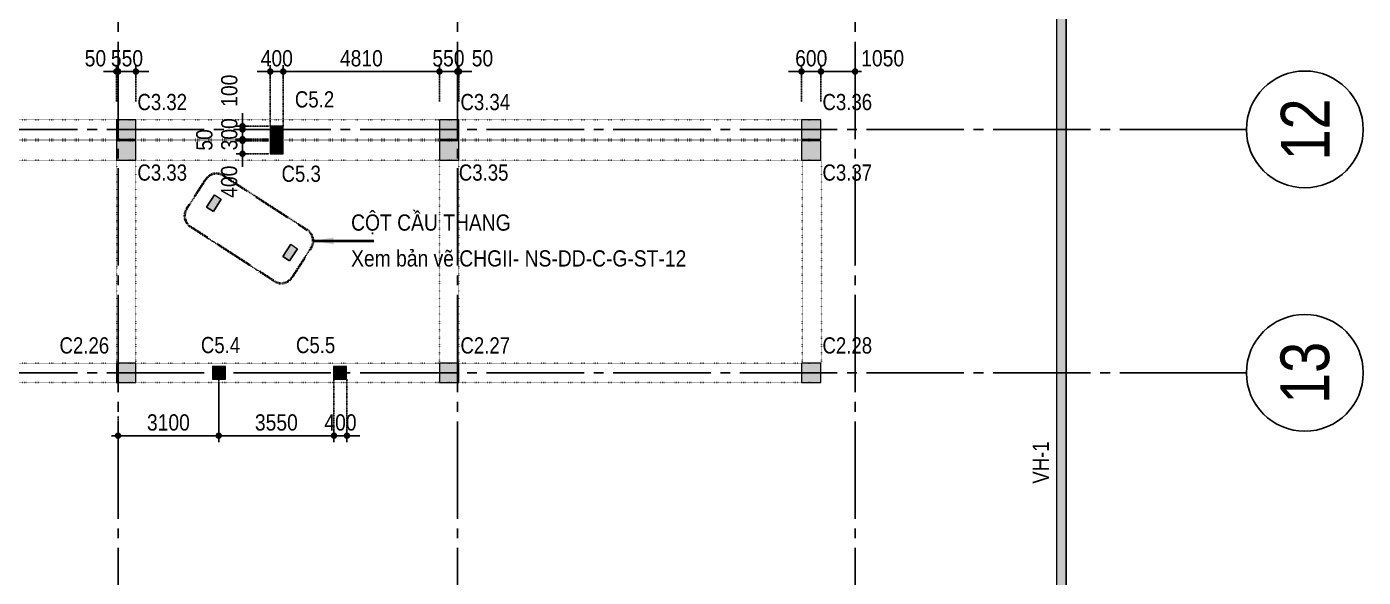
# Model space of a CAD drawing. Header units: millimetres. Extents: x -3973692 to -2843767, y 592734 to 838475.
# Drawn here: x -3674458 to -3633292, y 661731 to 678696 of the extents above; entities that cross this region are included whole.
import ezdxf
from ezdxf.enums import TextEntityAlignment as Align

# ---------------------------------------------------------------- set-up
doc = ezdxf.new("R2010")
doc.units = ezdxf.units.MM
doc.header["$MEASUREMENT"] = 0
for name, pattern in [('CHG_XX_Cot_Ham 1$0$MB_Luoi truc$0$HTT Hidden 21', [3, 2, -1]), ('CHG_XX_Luoi truc$0$MB_Luoi truc$0$Center101', [13, 10, -1, 1, -1]), ('DIVIDE2', [15.875, 6.35, -3.175, 0, -3.175, 0, -3.175]), ('DOT2', [0.125, 0, -0.125]), ('HIDDEN5', [2.8375, 1.25, -1.5875])]:
    doc.linetypes.add(name, pattern=pattern)
doc.layers.get('0').update_dxf_attribs({"lineweight": 9})
doc.layers.get('Defpoints').update_dxf_attribs({"color": 10, "lineweight": 0})
for name, color, linetype, lineweight in [("'S_General_Dim_1", 1, 'Continuous', 18), ("'S_General_Divide_3 Intermediate", 3, 'DIVIDE2', 40), ("'S_General_Text_2_Normal", 2, 'Continuous', 25), ('CHG_XX_Cot_Ham 1$0$Ap0302_PC', 150, 'Continuous', 9), ('CHG_XX_Cot_Ham 1$0$Ap0302_PC @ 1', 150, 'Continuous', 9), ('CHG_XX_Cot_Ham 1$0$Ap0302_PC @ 150 VP1', 150, 'Continuous', 9), ('CHG_XX_Cot_Ham 1$0$Ap0302_PC @ 150 VP2', 150, 'Continuous', 9), ('CHG_XX_Cot_Ham 1$0$Ap0302_PC @ 150 VP3', 150, 'Continuous', 9), ('CHG_XX_Cot_Ham 1$0$Ap0302_PC @ 150 VP4', 150, 'Continuous', 9), ('CHG_XX_Cot_Ham 1$0$Ap0302_PC @ 150 VP5', 150, 'Continuous', 9), ('CHG_XX_Cot_Ham 1$0$Ap0302_PC @ 150 VP6', 150, 'Continuous', 9), ('CHG_XX_Cot_Ham 1$0$Ap0302_PC @ 150 VP7', 150, 'Continuous', 9), ('CHG_XX_Cot_Ham 1$0$Ap0302_PC @ 150 VP8', 150, 'Continuous', 9), ('CHG_XX_Cot_Ham 1$0$Ap0302_PC @ 150 VP9', 150, 'Continuous', 9), ('CHG_XX_Cot_Ham 1$0$Ap0302_PC @ 150 VPModel', 150, 'Continuous', 9), ('CHG_XX_Cot_Ham 1$0$Ap0311_H', 8, 'Continuous', 15), ('TEXT', 7, 'Continuous', 15)]:
    doc.layers.add(name, color=color, linetype=linetype, lineweight=lineweight)
for name, color, linetype in [('CHG_XX_Cot_Ham 1$0$MB_Cot ham$0$Concrete Line', 6, 'Continuous'), ('CHG_XX_Cot_Ham 1$0$mb_cot tang 1-3$0$Concrete Line', 6, 'Continuous'), ('CHG_XX_Cot_Ham 1$0$TAM', 7, 'Continuous'), ('CHG_XX_Luoi truc$0$Grid', 34, 'Continuous'), ('CHG_XX_Luoi truc$0$Grid Line', 251, 'CHG_XX_Luoi truc$0$MB_Luoi truc$0$Center101'), ('dim', 1, 'Continuous')]:
    doc.layers.add(name, color=color, linetype=linetype)
doc.styles.add('arial', font='arial.ttf', dxfattribs={"width": 0.85})
doc.styles.add('CHG_XX_Luoi truc$0$MB_Luoi truc$0$Grid A-F$0$VNI-HelveCB', font='VHELVCB_0.TTF')
doc.styles.add('TTP-HelCon', font='VHELVCN_0.TTF')
doc.dimstyles.new('200', dxfattribs={"dimscale": 200, "dimtxt": 2.5, "dimasz": 1, "dimexe": 0, "dimexo": 0, "dimgap": 0.75, "dimtad": 1, "dimdec": 0, "dimrnd": 10, "dimzin": 9, "dimdsep": 46, "dimtxsty": 'arial', "dimblk1": 'DIMDOT', "dimblk2": 'DIMDOT', "dimsah": 1, "dimcen": 2, "dimdle": 3, "dimclre": 8, "dimclrt": 2, "dimadec": 0, "dimazin": 0, "dimtfac": 1, "dimtdec": 0, "dimtix": 1, "dimtmove": 2, "dimatfit": 3, "dimldrblk": 'DIMPIJL', "dimfxl": 1, "dimtvp": 1.8, "dimtolj": 1, "dimtzin": 0, "dimarcsym": 0})
doc.dimstyles.new('RHE_50', dxfattribs={"dimscale": 50, "dimtxt": 2.5, "dimasz": 1, "dimexe": 0, "dimexo": 0, "dimgap": 0.75, "dimtad": 1, "dimdec": 0, "dimzin": 9, "dimdsep": 46, "dimtxsty": 'arial', "dimblk1": 'DIMDOT', "dimblk2": 'DIMDOT', "dimsah": 1, "dimcen": 2, "dimdle": 3, "dimclre": 8, "dimclrt": 2, "dimadec": 0, "dimazin": 0, "dimtfac": 1, "dimtdec": 0, "dimtix": 1, "dimtmove": 2, "dimatfit": 3, "dimldrblk": 'DIMPIJL', "dimfxl": 1, "dimtvp": 1.8, "dimtolj": 1, "dimtzin": 0, "dimarcsym": 0})

# ---------------------------------------------------------------- blocks, each defined once
blk = doc.blocks.new('*U2846')
at = {"layer": 'CHG_XX_Luoi truc$0$Grid Line'}
blk.add_line((0, 0), (0, 608), dxfattribs=at)
at = {"layer": 'CHG_XX_Luoi truc$0$Grid', "lineweight": -2, "style": 'CHG_XX_Luoi truc$0$MB_Luoi truc$0$Grid A-F$0$VNI-HelveCB'}
for tag, p in [('GRIDSUB', (0, 617)), ('GRID', (0, -9))]:
    blk.add_attdef(tag, text='', height=5, dxfattribs=at).set_placement(p, align=Align.MIDDLE)
blk = doc.blocks.new('*U2848')
at = {"layer": 'CHG_XX_Luoi truc$0$Grid', "lineweight": -2}
blk.add_line((0, -3), (0, 0), dxfattribs=at)
blk.add_circle((0, -9), 6, dxfattribs=at)
at = {"layer": 'CHG_XX_Luoi truc$0$Grid Line'}
blk.add_line((0, 0), (0, 438), dxfattribs=at)
at = {"layer": 'CHG_XX_Luoi truc$0$Grid', "lineweight": -2, "style": 'CHG_XX_Luoi truc$0$MB_Luoi truc$0$Grid A-F$0$VNI-HelveCB'}
for tag, p in [('GRIDSUB', (0, 447)), ('GRID', (0, -9))]:
    blk.add_attdef(tag, text='', height=5, dxfattribs=at).set_placement(p, align=Align.MIDDLE)
blk = doc.blocks.new('CHG_XX_Luoi truc')
at = {"layer": 'CHG_XX_Luoi truc$0$Grid', "xscale": 300, "yscale": 300, "zscale": 300}
for p in [(76850, -12747), (87300, -12747), (99550, -12747)]:
    blk.add_blockref('*U2846', p, dxfattribs=at)
at = {"layer": 'CHG_XX_Luoi truc$0$Grid'}
ref = blk.add_blockref('*U2848', (110703, 65550), dxfattribs=dict(at, xscale=300.0000000000013, yscale=300.0000000000013, zscale=300.0000000000013, rotation=90))
ref.add_attrib('GRID', '12', dxfattribs={"lineweight": -2, "height": 1500, "rotation": 90, "style": 'CHG_XX_Luoi truc$0$MB_Luoi truc$0$Grid A-F$0$VNI-HelveCB'}).set_placement((113403, 65550), align=Align.MIDDLE)
ref = blk.add_blockref('*U2848', (110703, 58050), dxfattribs=dict(at, xscale=300.0000000000013, yscale=300.0000000000013, zscale=300.0000000000013, rotation=90))
ref.add_attrib('GRID', '13', dxfattribs={"lineweight": -2, "height": 1500, "rotation": 90, "style": 'CHG_XX_Luoi truc$0$MB_Luoi truc$0$Grid A-F$0$VNI-HelveCB'}).set_placement((113403, 58050), align=Align.MIDDLE)
blk = doc.blocks.new('*U3219')
at = {"layer": 'CHG_XX_Cot_Ham 1$0$Ap0302_PC @ 1'}
h = blk.add_hatch(color=50, dxfattribs=at)
h.dxf.hatch_style = 1
h.paths.add_polyline_path([(-300, -300), (-300, 300), (300, 300), (300, -300)])
at = {"layer": 'CHG_XX_Cot_Ham 1$0$Ap0302_PC @ 150 VP1'}
h = blk.add_hatch(color=50, dxfattribs=at)
h.dxf.hatch_style = 1
h.paths.add_polyline_path([(-300, -300), (-300, 300), (300, 300), (300, -300)])
at = {"layer": 'CHG_XX_Cot_Ham 1$0$Ap0302_PC @ 150 VP2'}
h = blk.add_hatch(color=50, dxfattribs=at)
h.dxf.hatch_style = 1
h.paths.add_polyline_path([(-300, -300), (-300, 300), (300, 300), (300, -300)])
at = {"layer": 'CHG_XX_Cot_Ham 1$0$Ap0302_PC @ 150 VP3'}
h = blk.add_hatch(color=50, dxfattribs=at)
h.dxf.hatch_style = 1
h.paths.add_polyline_path([(-300, -300), (-300, 300), (300, 300), (300, -300)])
at = {"layer": 'CHG_XX_Cot_Ham 1$0$Ap0302_PC @ 150 VP4'}
h = blk.add_hatch(color=50, dxfattribs=at)
h.dxf.hatch_style = 1
h.paths.add_polyline_path([(-300, -300), (-300, 300), (300, 300), (300, -300)])
at = {"layer": 'CHG_XX_Cot_Ham 1$0$Ap0302_PC @ 150 VP5'}
h = blk.add_hatch(color=50, dxfattribs=at)
h.dxf.hatch_style = 1
h.paths.add_polyline_path([(-300, -300), (-300, 300), (300, 300), (300, -300)])
at = {"layer": 'CHG_XX_Cot_Ham 1$0$Ap0302_PC @ 150 VP6'}
h = blk.add_hatch(color=50, dxfattribs=at)
h.dxf.hatch_style = 1
h.paths.add_polyline_path([(-300, -300), (-300, 300), (300, 300), (300, -300)])
at = {"layer": 'CHG_XX_Cot_Ham 1$0$Ap0302_PC @ 150 VP7'}
h = blk.add_hatch(color=50, dxfattribs=at)
h.dxf.hatch_style = 1
h.paths.add_polyline_path([(-300, -300), (-300, 300), (300, 300), (300, -300)])
at = {"layer": 'CHG_XX_Cot_Ham 1$0$Ap0302_PC @ 150 VP8'}
h = blk.add_hatch(color=50, dxfattribs=at)
h.dxf.hatch_style = 1
h.paths.add_polyline_path([(-300, -300), (-300, 300), (300, 300), (300, -300)])
at = {"layer": 'CHG_XX_Cot_Ham 1$0$Ap0302_PC @ 150 VP9'}
h = blk.add_hatch(color=50, dxfattribs=at)
h.dxf.hatch_style = 1
h.paths.add_polyline_path([(-300, -300), (-300, 300), (300, 300), (300, -300)])
at = {"layer": 'CHG_XX_Cot_Ham 1$0$Ap0302_PC @ 150 VPModel'}
h = blk.add_hatch(color=50, dxfattribs=at)
h.dxf.hatch_style = 1
h.paths.add_polyline_path([(-300, -300), (-300, 300), (300, 300), (300, -300)])
blk = doc.blocks.new('CHG_XX_Cot_Ham 1$0$HoBoi_C600x600')
at = {"layer": 'CHG_XX_Cot_Ham 1$0$Ap0302_PC'}
blk.add_lwpolyline([(300, -300), (300, 300), (-300, 300), (-300, -300)], close=True, dxfattribs=at)
blk.add_blockref('*U3219', (0, 0), dxfattribs=at)
blk = doc.blocks.new('*U3224')
at = {"layer": 'CHG_XX_Cot_Ham 1$0$Ap0302_PC @ 1'}
h = blk.add_hatch(color=50, dxfattribs=at)
h.dxf.hatch_style = 1
h.paths.add_polyline_path([(80163, 57850), (79763, 57850), (79764, 58250), (80164, 58250)])
at = {"layer": 'CHG_XX_Cot_Ham 1$0$Ap0302_PC @ 150 VP1'}
h = blk.add_hatch(color=50, dxfattribs=at)
h.dxf.hatch_style = 1
h.paths.add_polyline_path([(80163, 57850), (79763, 57850), (79764, 58250), (80164, 58250)])
at = {"layer": 'CHG_XX_Cot_Ham 1$0$Ap0302_PC @ 150 VP2'}
h = blk.add_hatch(color=50, dxfattribs=at)
h.dxf.hatch_style = 1
h.paths.add_polyline_path([(80163, 57850), (79763, 57850), (79764, 58250), (80164, 58250)])
at = {"layer": 'CHG_XX_Cot_Ham 1$0$Ap0302_PC @ 150 VP3'}
h = blk.add_hatch(color=50, dxfattribs=at)
h.dxf.hatch_style = 1
h.paths.add_polyline_path([(80163, 57850), (79763, 57850), (79764, 58250), (80164, 58250)])
at = {"layer": 'CHG_XX_Cot_Ham 1$0$Ap0302_PC @ 150 VP4'}
h = blk.add_hatch(color=50, dxfattribs=at)
h.dxf.hatch_style = 1
h.paths.add_polyline_path([(80163, 57850), (79763, 57850), (79764, 58250), (80164, 58250)])
at = {"layer": 'CHG_XX_Cot_Ham 1$0$Ap0302_PC @ 150 VP5'}
h = blk.add_hatch(color=50, dxfattribs=at)
h.dxf.hatch_style = 1
h.paths.add_polyline_path([(80163, 57850), (79763, 57850), (79764, 58250), (80164, 58250)])
at = {"layer": 'CHG_XX_Cot_Ham 1$0$Ap0302_PC @ 150 VP6'}
h = blk.add_hatch(color=50, dxfattribs=at)
h.dxf.hatch_style = 1
h.paths.add_polyline_path([(80163, 57850), (79763, 57850), (79764, 58250), (80164, 58250)])
at = {"layer": 'CHG_XX_Cot_Ham 1$0$Ap0302_PC @ 150 VP7'}
h = blk.add_hatch(color=50, dxfattribs=at)
h.dxf.hatch_style = 1
h.paths.add_polyline_path([(80163, 57850), (79763, 57850), (79764, 58250), (80164, 58250)])
at = {"layer": 'CHG_XX_Cot_Ham 1$0$Ap0302_PC @ 150 VP8'}
h = blk.add_hatch(color=50, dxfattribs=at)
h.dxf.hatch_style = 1
h.paths.add_polyline_path([(80163, 57850), (79763, 57850), (79764, 58250), (80164, 58250)])
at = {"layer": 'CHG_XX_Cot_Ham 1$0$Ap0302_PC @ 150 VP9'}
h = blk.add_hatch(color=50, dxfattribs=at)
h.dxf.hatch_style = 1
h.paths.add_polyline_path([(80163, 57850), (79763, 57850), (79764, 58250), (80164, 58250)])
at = {"layer": 'CHG_XX_Cot_Ham 1$0$Ap0302_PC @ 150 VPModel'}
h = blk.add_hatch(color=50, dxfattribs=at)
h.dxf.hatch_style = 1
h.paths.add_polyline_path([(80163, 57850), (79763, 57850), (79764, 58250), (80164, 58250)])
blk = doc.blocks.new('*U3225')
at = {"layer": 'CHG_XX_Cot_Ham 1$0$Ap0302_PC @ 1'}
h = blk.add_hatch(color=50, dxfattribs=at)
h.dxf.hatch_style = 1
h.paths.add_polyline_path([(83483, 57850), (83483, 58250), (83883, 58250), (83883, 57850)])
at = {"layer": 'CHG_XX_Cot_Ham 1$0$Ap0302_PC @ 150 VP1'}
h = blk.add_hatch(color=50, dxfattribs=at)
h.dxf.hatch_style = 1
h.paths.add_polyline_path([(83483, 57850), (83483, 58250), (83883, 58250), (83883, 57850)])
at = {"layer": 'CHG_XX_Cot_Ham 1$0$Ap0302_PC @ 150 VP2'}
h = blk.add_hatch(color=50, dxfattribs=at)
h.dxf.hatch_style = 1
h.paths.add_polyline_path([(83483, 57850), (83483, 58250), (83883, 58250), (83883, 57850)])
at = {"layer": 'CHG_XX_Cot_Ham 1$0$Ap0302_PC @ 150 VP3'}
h = blk.add_hatch(color=50, dxfattribs=at)
h.dxf.hatch_style = 1
h.paths.add_polyline_path([(83483, 57850), (83483, 58250), (83883, 58250), (83883, 57850)])
at = {"layer": 'CHG_XX_Cot_Ham 1$0$Ap0302_PC @ 150 VP4'}
h = blk.add_hatch(color=50, dxfattribs=at)
h.dxf.hatch_style = 1
h.paths.add_polyline_path([(83483, 57850), (83483, 58250), (83883, 58250), (83883, 57850)])
at = {"layer": 'CHG_XX_Cot_Ham 1$0$Ap0302_PC @ 150 VP5'}
h = blk.add_hatch(color=50, dxfattribs=at)
h.dxf.hatch_style = 1
h.paths.add_polyline_path([(83483, 57850), (83483, 58250), (83883, 58250), (83883, 57850)])
at = {"layer": 'CHG_XX_Cot_Ham 1$0$Ap0302_PC @ 150 VP6'}
h = blk.add_hatch(color=50, dxfattribs=at)
h.dxf.hatch_style = 1
h.paths.add_polyline_path([(83483, 57850), (83483, 58250), (83883, 58250), (83883, 57850)])
at = {"layer": 'CHG_XX_Cot_Ham 1$0$Ap0302_PC @ 150 VP7'}
h = blk.add_hatch(color=50, dxfattribs=at)
h.dxf.hatch_style = 1
h.paths.add_polyline_path([(83483, 57850), (83483, 58250), (83883, 58250), (83883, 57850)])
at = {"layer": 'CHG_XX_Cot_Ham 1$0$Ap0302_PC @ 150 VP8'}
h = blk.add_hatch(color=50, dxfattribs=at)
h.dxf.hatch_style = 1
h.paths.add_polyline_path([(83483, 57850), (83483, 58250), (83883, 58250), (83883, 57850)])
at = {"layer": 'CHG_XX_Cot_Ham 1$0$Ap0302_PC @ 150 VP9'}
h = blk.add_hatch(color=50, dxfattribs=at)
h.dxf.hatch_style = 1
h.paths.add_polyline_path([(83483, 57850), (83483, 58250), (83883, 58250), (83883, 57850)])
at = {"layer": 'CHG_XX_Cot_Ham 1$0$Ap0302_PC @ 150 VPModel'}
h = blk.add_hatch(color=50, dxfattribs=at)
h.dxf.hatch_style = 1
h.paths.add_polyline_path([(83483, 57850), (83483, 58250), (83883, 58250), (83883, 57850)])
blk = doc.blocks.new('*U3226')
at = {"layer": 'CHG_XX_Cot_Ham 1$0$Ap0302_PC @ 1'}
h = blk.add_hatch(color=50, dxfattribs=at)
h.dxf.hatch_style = 1
h.paths.add_polyline_path([(81539, 65250), (81539, 65650), (81939, 65650), (81939, 65250)])
at = {"layer": 'CHG_XX_Cot_Ham 1$0$Ap0302_PC @ 150 VP1'}
h = blk.add_hatch(color=50, dxfattribs=at)
h.dxf.hatch_style = 1
h.paths.add_polyline_path([(81539, 65250), (81539, 65650), (81939, 65650), (81939, 65250)])
at = {"layer": 'CHG_XX_Cot_Ham 1$0$Ap0302_PC @ 150 VP2'}
h = blk.add_hatch(color=50, dxfattribs=at)
h.dxf.hatch_style = 1
h.paths.add_polyline_path([(81539, 65250), (81539, 65650), (81939, 65650), (81939, 65250)])
at = {"layer": 'CHG_XX_Cot_Ham 1$0$Ap0302_PC @ 150 VP3'}
h = blk.add_hatch(color=50, dxfattribs=at)
h.dxf.hatch_style = 1
h.paths.add_polyline_path([(81539, 65250), (81539, 65650), (81939, 65650), (81939, 65250)])
at = {"layer": 'CHG_XX_Cot_Ham 1$0$Ap0302_PC @ 150 VP4'}
h = blk.add_hatch(color=50, dxfattribs=at)
h.dxf.hatch_style = 1
h.paths.add_polyline_path([(81539, 65250), (81539, 65650), (81939, 65650), (81939, 65250)])
at = {"layer": 'CHG_XX_Cot_Ham 1$0$Ap0302_PC @ 150 VP5'}
h = blk.add_hatch(color=50, dxfattribs=at)
h.dxf.hatch_style = 1
h.paths.add_polyline_path([(81539, 65250), (81539, 65650), (81939, 65650), (81939, 65250)])
at = {"layer": 'CHG_XX_Cot_Ham 1$0$Ap0302_PC @ 150 VP6'}
h = blk.add_hatch(color=50, dxfattribs=at)
h.dxf.hatch_style = 1
h.paths.add_polyline_path([(81539, 65250), (81539, 65650), (81939, 65650), (81939, 65250)])
at = {"layer": 'CHG_XX_Cot_Ham 1$0$Ap0302_PC @ 150 VP7'}
h = blk.add_hatch(color=50, dxfattribs=at)
h.dxf.hatch_style = 1
h.paths.add_polyline_path([(81539, 65250), (81539, 65650), (81939, 65650), (81939, 65250)])
at = {"layer": 'CHG_XX_Cot_Ham 1$0$Ap0302_PC @ 150 VP8'}
h = blk.add_hatch(color=50, dxfattribs=at)
h.dxf.hatch_style = 1
h.paths.add_polyline_path([(81539, 65250), (81539, 65650), (81939, 65650), (81939, 65250)])
at = {"layer": 'CHG_XX_Cot_Ham 1$0$Ap0302_PC @ 150 VP9'}
h = blk.add_hatch(color=50, dxfattribs=at)
h.dxf.hatch_style = 1
h.paths.add_polyline_path([(81539, 65250), (81539, 65650), (81939, 65650), (81939, 65250)])
at = {"layer": 'CHG_XX_Cot_Ham 1$0$Ap0302_PC @ 150 VPModel'}
h = blk.add_hatch(color=50, dxfattribs=at)
h.dxf.hatch_style = 1
h.paths.add_polyline_path([(81539, 65250), (81539, 65650), (81939, 65650), (81939, 65250)])
blk = doc.blocks.new('*U3227')
at = {"layer": 'CHG_XX_Cot_Ham 1$0$Ap0302_PC @ 1'}
h = blk.add_hatch(color=50, dxfattribs=at)
h.dxf.hatch_style = 1
h.paths.add_polyline_path([(81539, 64800), (81539, 65200), (81939, 65200), (81939, 64800)])
at = {"layer": 'CHG_XX_Cot_Ham 1$0$Ap0302_PC @ 150 VP1'}
h = blk.add_hatch(color=50, dxfattribs=at)
h.dxf.hatch_style = 1
h.paths.add_polyline_path([(81539, 64800), (81539, 65200), (81939, 65200), (81939, 64800)])
at = {"layer": 'CHG_XX_Cot_Ham 1$0$Ap0302_PC @ 150 VP2'}
h = blk.add_hatch(color=50, dxfattribs=at)
h.dxf.hatch_style = 1
h.paths.add_polyline_path([(81539, 64800), (81539, 65200), (81939, 65200), (81939, 64800)])
at = {"layer": 'CHG_XX_Cot_Ham 1$0$Ap0302_PC @ 150 VP3'}
h = blk.add_hatch(color=50, dxfattribs=at)
h.dxf.hatch_style = 1
h.paths.add_polyline_path([(81539, 64800), (81539, 65200), (81939, 65200), (81939, 64800)])
at = {"layer": 'CHG_XX_Cot_Ham 1$0$Ap0302_PC @ 150 VP4'}
h = blk.add_hatch(color=50, dxfattribs=at)
h.dxf.hatch_style = 1
h.paths.add_polyline_path([(81539, 64800), (81539, 65200), (81939, 65200), (81939, 64800)])
at = {"layer": 'CHG_XX_Cot_Ham 1$0$Ap0302_PC @ 150 VP5'}
h = blk.add_hatch(color=50, dxfattribs=at)
h.dxf.hatch_style = 1
h.paths.add_polyline_path([(81539, 64800), (81539, 65200), (81939, 65200), (81939, 64800)])
at = {"layer": 'CHG_XX_Cot_Ham 1$0$Ap0302_PC @ 150 VP6'}
h = blk.add_hatch(color=50, dxfattribs=at)
h.dxf.hatch_style = 1
h.paths.add_polyline_path([(81539, 64800), (81539, 65200), (81939, 65200), (81939, 64800)])
at = {"layer": 'CHG_XX_Cot_Ham 1$0$Ap0302_PC @ 150 VP7'}
h = blk.add_hatch(color=50, dxfattribs=at)
h.dxf.hatch_style = 1
h.paths.add_polyline_path([(81539, 64800), (81539, 65200), (81939, 65200), (81939, 64800)])
at = {"layer": 'CHG_XX_Cot_Ham 1$0$Ap0302_PC @ 150 VP8'}
h = blk.add_hatch(color=50, dxfattribs=at)
h.dxf.hatch_style = 1
h.paths.add_polyline_path([(81539, 64800), (81539, 65200), (81939, 65200), (81939, 64800)])
at = {"layer": 'CHG_XX_Cot_Ham 1$0$Ap0302_PC @ 150 VP9'}
h = blk.add_hatch(color=50, dxfattribs=at)
h.dxf.hatch_style = 1
h.paths.add_polyline_path([(81539, 64800), (81539, 65200), (81939, 65200), (81939, 64800)])
at = {"layer": 'CHG_XX_Cot_Ham 1$0$Ap0302_PC @ 150 VPModel'}
h = blk.add_hatch(color=50, dxfattribs=at)
h.dxf.hatch_style = 1
h.paths.add_polyline_path([(81539, 64800), (81539, 65200), (81939, 65200), (81939, 64800)])
blk = doc.blocks.new('CHG_XX_Cot_Ham 1')
at = {"layer": 'CHG_XX_Cot_Ham 1$0$Ap0302_PC'}
h = blk.add_hatch(color=256, dxfattribs=at)
h.paths.add_polyline_path([(79820.7, 63534.7), (80030.4, 63398.6), (79785.5, 63021.1), (79575.7, 63157.1)])
h.paths.add_polyline_path([(82169.6, 62010.7), (82379.3, 61874.6), (82134.4, 61497.1), (81924.7, 61633.2)])
at = {"layer": 'CHG_XX_Cot_Ham 1$0$Ap0311_H'}
h = blk.add_hatch(color=256, dxfattribs=at)
h.dxf.hatch_style = 1
h.paths.add_polyline_path([(99639.2, 163400), (-10900, 163400), (-10900, 85450), (-300, 85450), (-300, 84050), (32350, 84050), (32350, -9000), (103575.5, -9000), (106050, -6022), (106050, 158254.3)])
h.paths.add_polyline_path([(99533.7, 163100), (105750, 158110.4), (105750, 90450), (105650, 90450), (105650, 90450), (105750, 90450), (105750, 13850), (105750, 13825.9), (105750, -5913.6), (103434.7, -8700), (93600, -8700), (32650, -8700), (32650, 84350), (0, 84350), (0, 85750), (-10600, 85750), (-10600, 163100), (93600, 163100)], flags=16)
at = {"layer": 'CHG_XX_Cot_Ham 1$0$Ap0302_PC'}
for points in [[(32350, 84050), (-300, 84050), (-300, 85450), (-10900, 85450), (-10900, 163400), (99639.2, 163400), (106050, 158254.3), (106050, -6022), (103575.5, -9000), (32350, -9000)], [(81938.7, 65250), (81938.7, 65650), (81538.7, 65650), (81538.7, 65250)], [(81938.7, 64800), (81938.7, 65200), (81538.7, 65200), (81538.7, 64800)], [(80163.9, 58250), (79763.9, 58250.4), (79763.5, 57850.4), (80163.5, 57850)], [(83883.4, 57850), (83883.4, 58250), (83483.4, 58250), (83483.4, 57850)]]:
    blk.add_lwpolyline(points, close=True, dxfattribs=at)
for points in [[(105750, 90444), (105750, -5913.6), (103434.7, -8700), (32650, -8700), (32650, 84350), (0, 84350), (0, 85750), (-10600, 85750), (-10600, 163100), (99533.7, 163100), (105750, 158110.4), (105750, 127475.9)], [(79820.7, 63534.7), (80030.4, 63398.6), (79785.5, 63021.1), (79575.7, 63157.1), (79820.7, 63534.7)], [(82169.6, 62010.7), (82379.3, 61874.6), (82134.4, 61497.1), (81924.7, 61633.2), (82169.6, 62010.7)]]:
    blk.add_lwpolyline(points, dxfattribs=at)
at = {"layer": 'CHG_XX_Cot_Ham 1$0$MB_Cot ham$0$Concrete Line', "linetype": 'CHG_XX_Cot_Ham 1$0$MB_Luoi truc$0$HTT Hidden 21'}
blk.add_lwpolyline([(99639.2, 163400), (106050, 158254.3), (106050, -6022), (103575.5, -9000), (32350, -9000), (32350, 84050), (-300, 84050), (-300, 85450), (-10900, 85450), (-10900, 163400)], close=True, dxfattribs=at)
at = {"layer": 'CHG_XX_Cot_Ham 1$0$TAM', "ltscale": 0.8}
for p, q in [((79575.7, 63157.1), (79820.7, 63534.7)), ((79785.5, 63021.1), (80030.4, 63398.6)), ((79785.5, 63021.1), (79575.7, 63157.1)), ((81924.7, 61633.2), (82169.6, 62010.7)), ((82134.4, 61497.1), (82379.3, 61874.6)), ((81924.7, 61633.2), (82134.4, 61497.1))]:
    blk.add_line(p, q, dxfattribs=at)
at = {"layer": 'CHG_XX_Cot_Ham 1$0$Ap0302_PC'}
for name in ['*U3226', '*U3227', '*U3224', '*U3225']:
    blk.add_blockref(name, (0, 0), dxfattribs=at)
at = {"layer": 'CHG_XX_Cot_Ham 1$0$mb_cot tang 1-3$0$Concrete Line'}
for name, p in [('CHG_XX_Luoi truc', (0, 0)), ('CHG_XX_Cot_Ham 1$0$HoBoi_C600x600', (77100, 65550)), ('CHG_XX_Cot_Ham 1$0$HoBoi_C600x600', (87050, 65550)), ('CHG_XX_Cot_Ham 1$0$HoBoi_C600x600', (98200, 65550)), ('CHG_XX_Cot_Ham 1$0$HoBoi_C600x600', (77100, 64900)), ('CHG_XX_Cot_Ham 1$0$HoBoi_C600x600', (87050, 64900)), ('CHG_XX_Cot_Ham 1$0$HoBoi_C600x600', (98200, 64900)), ('CHG_XX_Cot_Ham 1$0$HoBoi_C600x600', (77100, 58050)), ('CHG_XX_Cot_Ham 1$0$HoBoi_C600x600', (87050, 58050)), ('CHG_XX_Cot_Ham 1$0$HoBoi_C600x600', (98200, 58050))]:
    blk.add_blockref(name, p, dxfattribs=at)
blk = doc.blocks.new('PODIUM')
at = {"layer": 'TEXT', "color": 5, "style": 'TTP-HelCon'}
for s, p in [('C3.32', (0, 0)), ('C3.34', (9950, 0)), ('C3.36', (21100, 0)), ('C3.33', (0, -2173)), ('C3.35', (9900, -2173)), ('C3.37', (21100, -2173))]:
    blk.add_text(s, height=500, dxfattribs=at).set_placement(p)
at = {"layer": 'TEXT', "color": 1, "style": 'TTP-HelCon'}
for s, p in [('C2.26', (-2399, -7500)), ('C2.27', (9950, -7500)), ('C2.28', (21100, -7500))]:
    blk.add_text(s, height=500, dxfattribs=at).set_placement(p)
blk = doc.blocks.new('DIMDOT')
for p, q in [((1, 0), (-1, 0)), ((0, -1), (0, 1))]:
    blk.add_line(p, q)
at = {"const_width": 0.5}
blk.add_lwpolyline([(-0.25, 0, 1), (0.25, 0, 1)], format="xyb", close=True, dxfattribs=at)
blk = doc.blocks.new('*D2312')
at = {"layer": 'Defpoints', "color": 0, "transparency": 16777216}
for p in [(-3671645, 677316), (-3671695, 676393), (-3671645, 676393)]:
    blk.add_point(p, dxfattribs=at)
at = {"layer": 'dim', "color": 0, "lineweight": -2, "transparency": 16777216}
for p, q in [((-3671895, 677316), (-3672095, 677316)), ((-3671695, 677316), (-3671645, 677316)), ((-3671445, 677316), (-3671245, 677316))]:
    blk.add_line(p, q, dxfattribs=at)
at = {"layer": 'dim', "color": 8, "linetype": 'HIDDEN5', "lineweight": -2, "transparency": 16777216}
for p, q in [((-3671695, 676393), (-3671695, 677316)), ((-3671645, 676393), (-3671645, 677316))]:
    blk.add_line(p, q, dxfattribs=at)
at = {"layer": 'dim', "color": 0, "lineweight": -2, "transparency": 16777216, "xscale": 200, "yscale": 200, "zscale": 200}
blk.add_blockref('DIMDOT', (-3671695, 677316), dxfattribs=at)
at = {"layer": 'dim', "color": 0, "lineweight": -2, "transparency": 16777216, "xscale": 200, "yscale": 200, "zscale": 200, "rotation": 180}
blk.add_blockref('DIMDOT', (-3671645, 677316), dxfattribs=at)
at = {"layer": 'dim', "color": 2, "transparency": 16777216, "insert": (-3672343, 677721), "char_height": 500, "attachment_point": 5, "style": 'arial'}
blk.add_mtext('\\A1;50', dxfattribs=at)
blk = doc.blocks.new('DIMPIJL')
at = {"linetype": 'ByBlock'}
blk.add_solid([(-2.5, 0.42), (-2.5, -0.42), (0, 0)], dxfattribs=at)
blk = doc.blocks.new('*D2313')
at = {"layer": 'Defpoints', "color": 0, "transparency": 16777216}
for p in [(-3671095, 677316), (-3671645, 676393), (-3671095, 676393)]:
    blk.add_point(p, dxfattribs=at)
at = {"layer": 'dim', "color": 0, "lineweight": -2, "transparency": 16777216}
for p, q in [((-3671845, 677316), (-3672045, 677316)), ((-3671645, 677316), (-3671095, 677316)), ((-3670895, 677316), (-3670695, 677316))]:
    blk.add_line(p, q, dxfattribs=at)
at = {"layer": 'dim', "color": 8, "linetype": 'HIDDEN5', "lineweight": -2, "transparency": 16777216}
for p, q in [((-3671645, 676393), (-3671645, 677316)), ((-3671095, 676393), (-3671095, 677316))]:
    blk.add_line(p, q, dxfattribs=at)
at = {"layer": 'dim', "color": 0, "lineweight": -2, "transparency": 16777216, "xscale": 200, "yscale": 200, "zscale": 200}
blk.add_blockref('DIMDOT', (-3671645, 677316), dxfattribs=at)
at = {"layer": 'dim', "color": 0, "lineweight": -2, "transparency": 16777216, "xscale": 200, "yscale": 200, "zscale": 200, "rotation": 180}
blk.add_blockref('DIMDOT', (-3671095, 677316), dxfattribs=at)
at = {"layer": 'dim', "color": 2, "transparency": 16777216, "insert": (-3671370, 677721), "char_height": 500, "attachment_point": 5, "style": 'arial'}
blk.add_mtext('\\A1;550', dxfattribs=at)
blk = doc.blocks.new('*D2314')
at = {"layer": 'Defpoints', "color": 0, "transparency": 16777216}
for p in [(-3661195, 677316), (-3661745, 676393), (-3661195, 676393)]:
    blk.add_point(p, dxfattribs=at)
at = {"layer": 'dim', "color": 0, "lineweight": -2, "transparency": 16777216}
for p, q in [((-3661945, 677316), (-3662145, 677316)), ((-3661745, 677316), (-3661195, 677316)), ((-3660995, 677316), (-3660795, 677316))]:
    blk.add_line(p, q, dxfattribs=at)
at = {"layer": 'dim', "color": 8, "linetype": 'HIDDEN5', "lineweight": -2, "transparency": 16777216}
for p, q in [((-3661745, 676393), (-3661745, 677316)), ((-3661195, 676393), (-3661195, 677316))]:
    blk.add_line(p, q, dxfattribs=at)
at = {"layer": 'dim', "color": 0, "lineweight": -2, "transparency": 16777216, "xscale": 200, "yscale": 200, "zscale": 200}
blk.add_blockref('DIMDOT', (-3661745, 677316), dxfattribs=at)
at = {"layer": 'dim', "color": 0, "lineweight": -2, "transparency": 16777216, "xscale": 200, "yscale": 200, "zscale": 200, "rotation": 180}
blk.add_blockref('DIMDOT', (-3661195, 677316), dxfattribs=at)
at = {"layer": 'dim', "color": 2, "transparency": 16777216, "insert": (-3661470, 677721), "char_height": 500, "attachment_point": 5, "style": 'arial'}
blk.add_mtext('\\A1;550', dxfattribs=at)
blk = doc.blocks.new('*D2319')
at = {"layer": 'Defpoints', "color": 0, "transparency": 16777216}
for p in [(-3661145, 677316), (-3661195, 676393), (-3661145, 676393)]:
    blk.add_point(p, dxfattribs=at)
at = {"layer": 'dim', "color": 0, "lineweight": -2, "transparency": 16777216}
for p, q in [((-3661395, 677316), (-3661595, 677316)), ((-3661195, 677316), (-3661145, 677316)), ((-3660945, 677316), (-3660745, 677316))]:
    blk.add_line(p, q, dxfattribs=at)
at = {"layer": 'dim', "color": 8, "linetype": 'HIDDEN5', "lineweight": -2, "transparency": 16777216}
for p, q in [((-3661195, 676393), (-3661195, 677316)), ((-3661145, 676393), (-3661145, 677316))]:
    blk.add_line(p, q, dxfattribs=at)
at = {"layer": 'dim', "color": 0, "lineweight": -2, "transparency": 16777216, "xscale": 200, "yscale": 200, "zscale": 200}
blk.add_blockref('DIMDOT', (-3661195, 677316), dxfattribs=at)
at = {"layer": 'dim', "color": 0, "lineweight": -2, "transparency": 16777216, "xscale": 200, "yscale": 200, "zscale": 200, "rotation": 180}
blk.add_blockref('DIMDOT', (-3661145, 677316), dxfattribs=at)
at = {"layer": 'dim', "color": 2, "transparency": 16777216, "insert": (-3660422, 677721), "char_height": 500, "attachment_point": 5, "style": 'arial'}
blk.add_mtext('\\A1;50', dxfattribs=at)
blk = doc.blocks.new('*D2320')
at = {"layer": 'Defpoints', "color": 0, "transparency": 16777216}
for p in [(-3649995, 677316), (-3650595, 676393), (-3649995, 676393)]:
    blk.add_point(p, dxfattribs=at)
at = {"layer": 'dim', "color": 0, "lineweight": -2, "transparency": 16777216}
for p, q in [((-3650795, 677316), (-3650995, 677316)), ((-3650595, 677316), (-3649995, 677316)), ((-3649795, 677316), (-3649595, 677316))]:
    blk.add_line(p, q, dxfattribs=at)
at = {"layer": 'dim', "color": 8, "linetype": 'HIDDEN5', "lineweight": -2, "transparency": 16777216}
for p, q in [((-3650595, 676393), (-3650595, 677316)), ((-3649995, 676393), (-3649995, 677316))]:
    blk.add_line(p, q, dxfattribs=at)
at = {"layer": 'dim', "color": 0, "lineweight": -2, "transparency": 16777216, "xscale": 200, "yscale": 200, "zscale": 200}
blk.add_blockref('DIMDOT', (-3650595, 677316), dxfattribs=at)
at = {"layer": 'dim', "color": 0, "lineweight": -2, "transparency": 16777216, "xscale": 200, "yscale": 200, "zscale": 200, "rotation": 180}
blk.add_blockref('DIMDOT', (-3649995, 677316), dxfattribs=at)
at = {"layer": 'dim', "color": 2, "transparency": 16777216, "insert": (-3650295, 677721), "char_height": 500, "attachment_point": 5, "style": 'arial'}
blk.add_mtext('\\A1;600', dxfattribs=at)
blk = doc.blocks.new('*D2321')
at = {"layer": 'Defpoints', "color": 0, "transparency": 16777216}
for p in [(-3648945, 677316), (-3649995, 676393), (-3648945, 676393)]:
    blk.add_point(p, dxfattribs=at)
at = {"layer": 'dim', "color": 8, "linetype": 'HIDDEN5', "lineweight": -2, "transparency": 16777216}
for p, q in [((-3649995, 676393), (-3649995, 677316)), ((-3648945, 676393), (-3648945, 677316))]:
    blk.add_line(p, q, dxfattribs=at)
at = {"layer": 'dim', "color": 0, "lineweight": -2, "transparency": 16777216}
blk.add_line((-3649795, 677316), (-3649145, 677316), dxfattribs=at)
at = {"layer": 'dim', "color": 0, "lineweight": -2, "transparency": 16777216, "xscale": 200, "yscale": 200, "zscale": 200, "rotation": 180}
blk.add_blockref('DIMDOT', (-3649995, 677316), dxfattribs=at)
at = {"layer": 'dim', "color": 0, "lineweight": -2, "transparency": 16777216, "xscale": 200, "yscale": 200, "zscale": 200}
blk.add_blockref('DIMDOT', (-3648945, 677316), dxfattribs=at)
at = {"layer": 'dim', "color": 2, "transparency": 16777216, "insert": (-3648095, 677721), "char_height": 500, "attachment_point": 5, "style": 'arial'}
blk.add_mtext('\\A1;1050', dxfattribs=at)
blk = doc.blocks.new('VH1')
at = {"layer": 'TEXT', "color": 3, "style": 'TTP-HelCon'}
blk.add_text('VH-1', height=500, rotation=90, dxfattribs=at).set_placement((39105, -109029))
blk = doc.blocks.new('*D2538')
at = {"layer": 'Defpoints', "color": 0, "transparency": 16777216}
for p in [(-3666557, 677316), (-3661745, 676393), (-3666557, 675631)]:
    blk.add_point(p, dxfattribs=at)
at = {"layer": 'dim', "color": 8, "linetype": 'HIDDEN5', "lineweight": -2, "transparency": 16777216}
for p, q in [((-3666557, 675631), (-3666557, 677316)), ((-3661745, 676393), (-3661745, 677316))]:
    blk.add_line(p, q, dxfattribs=at)
at = {"layer": 'dim', "color": 0, "lineweight": -2, "transparency": 16777216}
blk.add_line((-3661945, 677316), (-3666357, 677316), dxfattribs=at)
at = {"layer": 'dim', "color": 0, "lineweight": -2, "transparency": 16777216, "xscale": 200, "yscale": 200, "zscale": 200, "rotation": 180}
blk.add_blockref('DIMDOT', (-3666557, 677316), dxfattribs=at)
at = {"layer": 'dim', "color": 0, "lineweight": -2, "transparency": 16777216, "xscale": 200, "yscale": 200, "zscale": 200}
blk.add_blockref('DIMDOT', (-3661745, 677316), dxfattribs=at)
at = {"layer": 'dim', "color": 2, "transparency": 16777216, "insert": (-3664151, 677721), "char_height": 500, "attachment_point": 5, "style": 'arial'}
blk.add_mtext('\\A1;4810', dxfattribs=at)
blk = doc.blocks.new('*D2539')
at = {"layer": 'Defpoints', "color": 0, "transparency": 16777216}
for p in [(-3666957, 677316), (-3666957, 675631), (-3666557, 675631)]:
    blk.add_point(p, dxfattribs=at)
at = {"layer": 'dim', "color": 0, "lineweight": -2, "transparency": 16777216}
for p, q in [((-3667157, 677316), (-3667357, 677316)), ((-3666557, 677316), (-3666957, 677316)), ((-3666357, 677316), (-3666157, 677316))]:
    blk.add_line(p, q, dxfattribs=at)
at = {"layer": 'dim', "color": 8, "linetype": 'HIDDEN5', "lineweight": -2, "transparency": 16777216}
for p, q in [((-3666957, 675631), (-3666957, 677316)), ((-3666557, 675631), (-3666557, 677316))]:
    blk.add_line(p, q, dxfattribs=at)
at = {"layer": 'dim', "color": 0, "lineweight": -2, "transparency": 16777216, "xscale": 200, "yscale": 200, "zscale": 200}
blk.add_blockref('DIMDOT', (-3666957, 677316), dxfattribs=at)
at = {"layer": 'dim', "color": 0, "lineweight": -2, "transparency": 16777216, "xscale": 200, "yscale": 200, "zscale": 200, "rotation": 180}
blk.add_blockref('DIMDOT', (-3666557, 677316), dxfattribs=at)
at = {"layer": 'dim', "color": 2, "transparency": 16777216, "insert": (-3666757, 677721), "char_height": 500, "attachment_point": 5, "style": 'arial'}
blk.add_mtext('\\A1;400', dxfattribs=at)
blk = doc.blocks.new('*D2540')
at = {"layer": 'Defpoints', "color": 0, "transparency": 16777216}
for p in [(-3667812, 675531), (-3666997, 675631), (-3666997, 675531)]:
    blk.add_point(p, dxfattribs=at)
at = {"layer": 'dim', "color": 0, "lineweight": -2, "transparency": 16777216}
for p, q in [((-3667812, 675831), (-3667812, 676031)), ((-3667812, 675631), (-3667812, 675531)), ((-3667812, 675331), (-3667812, 675131))]:
    blk.add_line(p, q, dxfattribs=at)
at = {"layer": 'dim', "color": 8, "linetype": 'HIDDEN5', "lineweight": -2, "transparency": 16777216}
for p, q in [((-3666997, 675631), (-3667812, 675631)), ((-3666997, 675531), (-3667812, 675531))]:
    blk.add_line(p, q, dxfattribs=at)
at = {"layer": 'dim', "color": 0, "lineweight": -2, "transparency": 16777216, "xscale": 200, "yscale": 200, "zscale": 200}
for p, rotation in [((-3667812, 675631), 270), ((-3667812, 675531), 90)]:
    blk.add_blockref('DIMDOT', p, dxfattribs=dict(at, rotation=rotation))
at = {"layer": 'dim', "color": 2, "transparency": 16777216, "insert": (-3668217, 676725), "char_height": 500, "attachment_point": 5, "rotation": 90, "style": 'arial'}
blk.add_mtext('\\A1;100', dxfattribs=at)
blk = doc.blocks.new('*D2541')
at = {"layer": 'Defpoints', "color": 0, "transparency": 16777216}
for p in [(-3666997, 675531), (-3667812, 675231), (-3666997, 675231)]:
    blk.add_point(p, dxfattribs=at)
at = {"layer": 'dim', "color": 0, "lineweight": -2, "transparency": 16777216}
for p, q in [((-3667812, 675731), (-3667812, 675931)), ((-3667812, 675531), (-3667812, 675231)), ((-3667812, 675031), (-3667812, 674831))]:
    blk.add_line(p, q, dxfattribs=at)
at = {"layer": 'dim', "color": 8, "linetype": 'HIDDEN5', "lineweight": -2, "transparency": 16777216}
for p, q in [((-3666997, 675531), (-3667812, 675531)), ((-3666997, 675231), (-3667812, 675231))]:
    blk.add_line(p, q, dxfattribs=at)
at = {"layer": 'dim', "color": 0, "lineweight": -2, "transparency": 16777216, "xscale": 200, "yscale": 200, "zscale": 200}
for p, rotation in [((-3667812, 675531), 270), ((-3667812, 675231), 90)]:
    blk.add_blockref('DIMDOT', p, dxfattribs=dict(at, rotation=rotation))
at = {"layer": 'dim', "color": 2, "transparency": 16777216, "insert": (-3668217, 675381), "char_height": 500, "attachment_point": 5, "rotation": 90, "style": 'arial'}
blk.add_mtext('\\A1;300', dxfattribs=at)
blk = doc.blocks.new('*D2542')
at = {"layer": 'Defpoints', "color": 0, "transparency": 16777216}
for p in [(-3667812, 675181), (-3666997, 675231), (-3666997, 675181)]:
    blk.add_point(p, dxfattribs=at)
at = {"layer": 'dim', "color": 0, "lineweight": -2, "transparency": 16777216}
for p, q in [((-3667812, 675431), (-3667812, 675631)), ((-3667812, 675231), (-3667812, 675181)), ((-3667812, 674981), (-3667812, 674781))]:
    blk.add_line(p, q, dxfattribs=at)
at = {"layer": 'dim', "color": 8, "linetype": 'HIDDEN5', "lineweight": -2, "transparency": 16777216}
for p, q in [((-3666997, 675231), (-3667812, 675231)), ((-3666997, 675181), (-3667812, 675181))]:
    blk.add_line(p, q, dxfattribs=at)
at = {"layer": 'dim', "color": 0, "lineweight": -2, "transparency": 16777216, "xscale": 200, "yscale": 200, "zscale": 200}
for p, rotation in [((-3667812, 675231), 270), ((-3667812, 675181), 90)]:
    blk.add_blockref('DIMDOT', p, dxfattribs=dict(at, rotation=rotation))
at = {"layer": 'dim', "color": 2, "transparency": 16777216, "insert": (-3668985, 675208), "char_height": 500, "attachment_point": 5, "rotation": 90, "style": 'arial'}
blk.add_mtext('\\A1;50', dxfattribs=at)
blk = doc.blocks.new('*D2543')
at = {"layer": 'Defpoints', "color": 0, "transparency": 16777216}
for p in [(-3666997, 675181), (-3667812, 674781), (-3666997, 674781)]:
    blk.add_point(p, dxfattribs=at)
at = {"layer": 'dim', "color": 0, "lineweight": -2, "transparency": 16777216}
for p, q in [((-3667812, 675381), (-3667812, 675581)), ((-3667812, 675181), (-3667812, 674781)), ((-3667812, 674581), (-3667812, 674381))]:
    blk.add_line(p, q, dxfattribs=at)
at = {"layer": 'dim', "color": 8, "linetype": 'HIDDEN5', "lineweight": -2, "transparency": 16777216}
for p, q in [((-3666997, 675181), (-3667812, 675181)), ((-3666997, 674781), (-3667812, 674781))]:
    blk.add_line(p, q, dxfattribs=at)
at = {"layer": 'dim', "color": 0, "lineweight": -2, "transparency": 16777216, "xscale": 200, "yscale": 200, "zscale": 200}
for p, rotation in [((-3667812, 675181), 270), ((-3667812, 674781), 90)]:
    blk.add_blockref('DIMDOT', p, dxfattribs=dict(at, rotation=rotation))
at = {"layer": 'dim', "color": 2, "transparency": 16777216, "insert": (-3668221, 673920), "char_height": 500, "attachment_point": 5, "rotation": 90, "style": 'arial'}
blk.add_mtext('\\A1;400', dxfattribs=at)
blk = doc.blocks.new('*D2544')
at = {"layer": 'Defpoints', "color": 0, "transparency": 16777216}
for p in [(-3668545, 667731), (-3671645, 666709), (-3668545, 666094)]:
    blk.add_point(p, dxfattribs=at)
at = {"layer": 'dim', "color": 8, "linetype": 'HIDDEN5', "lineweight": -2, "transparency": 16777216}
for p, q in [((-3668545, 667731), (-3668545, 666094)), ((-3671645, 666709), (-3671645, 666094))]:
    blk.add_line(p, q, dxfattribs=at)
at = {"layer": 'dim', "color": 0, "lineweight": -2, "transparency": 16777216}
blk.add_line((-3671445, 666094), (-3668745, 666094), dxfattribs=at)
at = {"layer": 'dim', "color": 0, "lineweight": -2, "transparency": 16777216, "xscale": 200, "yscale": 200, "zscale": 200, "rotation": 180}
blk.add_blockref('DIMDOT', (-3671645, 666094), dxfattribs=at)
at = {"layer": 'dim', "color": 0, "lineweight": -2, "transparency": 16777216, "xscale": 200, "yscale": 200, "zscale": 200}
blk.add_blockref('DIMDOT', (-3668545, 666094), dxfattribs=at)
at = {"layer": 'dim', "color": 2, "transparency": 16777216, "insert": (-3670095, 666499), "char_height": 500, "attachment_point": 5, "style": 'arial'}
blk.add_mtext('\\A1;3100', dxfattribs=at)
blk = doc.blocks.new('*D2545')
at = {"layer": 'Defpoints', "color": 0, "transparency": 16777216}
for p in [(-3668545, 667831), (-3664995, 667831), (-3664995, 666094)]:
    blk.add_point(p, dxfattribs=at)
at = {"layer": 'dim', "color": 8, "linetype": 'HIDDEN5', "lineweight": -2, "transparency": 16777216}
for p, q in [((-3668545, 667831), (-3668545, 666094)), ((-3664995, 667831), (-3664995, 666094))]:
    blk.add_line(p, q, dxfattribs=at)
at = {"layer": 'dim', "color": 0, "lineweight": -2, "transparency": 16777216}
blk.add_line((-3668345, 666094), (-3665195, 666094), dxfattribs=at)
at = {"layer": 'dim', "color": 0, "lineweight": -2, "transparency": 16777216, "xscale": 200, "yscale": 200, "zscale": 200, "rotation": 180}
blk.add_blockref('DIMDOT', (-3668545, 666094), dxfattribs=at)
at = {"layer": 'dim', "color": 0, "lineweight": -2, "transparency": 16777216, "xscale": 200, "yscale": 200, "zscale": 200}
blk.add_blockref('DIMDOT', (-3664995, 666094), dxfattribs=at)
at = {"layer": 'dim', "color": 2, "transparency": 16777216, "insert": (-3666770, 666499), "char_height": 500, "attachment_point": 5, "style": 'arial'}
blk.add_mtext('\\A1;3550', dxfattribs=at)
blk = doc.blocks.new('*D2546')
at = {"layer": 'Defpoints', "color": 0, "transparency": 16777216}
for p in [(-3664995, 667831), (-3664595, 667831), (-3664595, 666094)]:
    blk.add_point(p, dxfattribs=at)
at = {"layer": 'dim', "color": 8, "linetype": 'HIDDEN5', "lineweight": -2, "transparency": 16777216}
for p, q in [((-3664995, 667831), (-3664995, 666094)), ((-3664595, 667831), (-3664595, 666094))]:
    blk.add_line(p, q, dxfattribs=at)
at = {"layer": 'dim', "color": 0, "lineweight": -2, "transparency": 16777216}
for p, q in [((-3665195, 666094), (-3665395, 666094)), ((-3664995, 666094), (-3664595, 666094)), ((-3664395, 666094), (-3664195, 666094))]:
    blk.add_line(p, q, dxfattribs=at)
at = {"layer": 'dim', "color": 0, "lineweight": -2, "transparency": 16777216, "xscale": 200, "yscale": 200, "zscale": 200}
blk.add_blockref('DIMDOT', (-3664995, 666094), dxfattribs=at)
at = {"layer": 'dim', "color": 0, "lineweight": -2, "transparency": 16777216, "xscale": 200, "yscale": 200, "zscale": 200, "rotation": 180}
blk.add_blockref('DIMDOT', (-3664595, 666094), dxfattribs=at)
at = {"layer": 'dim', "color": 2, "transparency": 16777216, "insert": (-3664795, 666499), "char_height": 500, "attachment_point": 5, "style": 'arial'}
blk.add_mtext('\\A1;400', dxfattribs=at)
blk = doc.blocks.new('CT')
at = {"layer": "'S_General_Divide_3 Intermediate", "ltscale": 0.5}
blk.add_lwpolyline([(82797, 61899), (82211, 60996, -0.414214), (81658, 60878), (79081, 62550, -0.414214), (78963, 63103), (79549, 64006, -0.414214), (80102, 64124), (82679, 62452, -0.414214)], format="xyb", close=True, dxfattribs=at)
at = {"layer": "'S_General_Text_2_Normal", "ltscale": 1500, "style": 'arial', "width": 0.85}
for s, p in [('CỘT CẦU THANG', (84028, 62931)), ('Xem bản vẽ CHGII- NS-DD-C-G-ST-12', (84028, 61826))]:
    blk.add_text(s, height=500, dxfattribs=at).set_placement(p, align=Align.TOP_LEFT)
at = {"layer": "'S_General_Dim_1", "color": 1}
blk.add_leader([(82861, 62116), (84733, 62116)], dimstyle='RHE_50', override={"dimasz": 5}, dxfattribs=at)

msp = doc.modelspace()

# ---------------------------------------------------------------- linework, layer by layer
at = {"layer": 'dim', "linetype": 'DOT2', "ltscale": 10}
for p, q in [((-3709895.2, 675831), (-3649995.2, 675831)), ((-3709895.2, 675231), (-3649995.2, 675231)), ((-3709895.2, 675181), (-3649995.2, 675181)), ((-3709895.2, 674581), (-3649995.2, 674581)), ((-3671678.7, 674581), (-3671678.7, 668331)), ((-3671099.5, 674581), (-3671099.5, 668331)), ((-3661745.2, 674581), (-3661745.2, 668331)), ((-3661145.2, 674581), (-3661145.2, 668331)), ((-3650578.7, 674581), (-3650578.7, 668331)), ((-3649978.7, 674581), (-3649978.7, 668331)), ((-3709895.2, 668331), (-3649995.2, 668331)), ((-3709895.2, 667731), (-3649995.2, 667731))]:
    msp.add_line(p, q, dxfattribs=at)

# ---------------------------------------------------------------- block references
at = {"layer": "'S_General_Divide_3 Intermediate"}
for name in ['CHG_XX_Cot_Ham 1', 'CT']:
    msp.add_blockref(name, (-3748495.2, 609981), dxfattribs=at)
at = {"layer": 'TEXT'}
for name, p in [('VH1', (-3682081.2, 773643.2)), ('PODIUM', (-3671048.8, 676125.7))]:
    msp.add_blockref(name, p, dxfattribs=at)

# ---------------------------------------------------------------- texts
at = {"layer": 'TEXT', "color": 7, "style": 'TTP-HelCon'}
for s, p in [('C5.2', (-3666198.3, 676207.8)), ('C5.3', (-3666609.2, 673916.6)), ('C5.4', (-3669093.6, 668637.6)), ('C5.5', (-3666164.2, 668637.6))]:
    msp.add_text(s, height=500, dxfattribs=at).set_placement(p)

# ---------------------------------------------------------------- dimensions: what is measured, and where the dimension line sits
at = {"layer": 'dim'}
for base, p1, p2, picture, middle in [((-3671645.2, 677315.8), (-3671695.2, 676393.1), (-3671645.2, 676393.1), '*D2312', (-3672342.8, 677721.1)), ((-3661145.2, 677315.8), (-3661195.2, 676393.1), (-3661145.2, 676393.1), '*D2319', (-3660421.8, 677721.1)), ((-3648945.2, 677315.8), (-3649995.2, 676393.1), (-3648945.2, 676393.1), '*D2321', (-3648095, 677721.1))]:
    dim = msp.add_linear_dim(base=base, p1=p1, p2=p2, dimstyle='200', dxfattribs=at)
    dim.commit()
    dim.dimension.update_dxf_attribs({"geometry": picture, "text_midpoint": middle, "dimtype": 160})
for base, p1, p2, picture, middle in [((-3671095.2, 677315.8), (-3671645.2, 676393.1), (-3671095.2, 676393.1), '*D2313', (-3671370.2, 677721.1)), ((-3666956.5, 677315.8), (-3666556.5, 675631), (-3666956.5, 675631), '*D2539', (-3666756.5, 677721.1)), ((-3666556.5, 677315.8), (-3661745.2, 676393.1), (-3666556.5, 675631), '*D2538', (-3664150.9, 677721.1)), ((-3661195.2, 677315.8), (-3661745.2, 676393.1), (-3661195.2, 676393.1), '*D2314', (-3661470.2, 677721.1)), ((-3649995.2, 677315.8), (-3650595.2, 676393.1), (-3649995.2, 676393.1), '*D2320', (-3650295.2, 677721.1)), ((-3668545.1, 666093.8), (-3671645.2, 666708.9), (-3668545.1, 667731), '*D2544', (-3670095.1, 666499.2)), ((-3664995.3, 666093.8), (-3668545.1, 667831), (-3664995.3, 667831), '*D2545', (-3666770.2, 666499.2)), ((-3664595.3, 666093.8), (-3664995.3, 667831), (-3664595.3, 667831), '*D2546', (-3664795.3, 666499))]:
    dim = msp.add_linear_dim(base=base, p1=p1, p2=p2, dimstyle='200', dxfattribs=at)
    dim.commit()
    dim.dimension.update_dxf_attribs({"geometry": picture, "text_midpoint": middle})
for base, p1, p2, picture, middle in [((-3667811.5, 675531), (-3666997.2, 675631), (-3666997.2, 675531), '*D2540', (-3668216.8, 676725.2)), ((-3667811.5, 675181), (-3666997.2, 675231), (-3666997.2, 675181), '*D2542', (-3668985.4, 675208.5)), ((-3667811.5, 674781), (-3666997.2, 675181), (-3666997.2, 674781), '*D2543', (-3668221, 673920))]:
    dim = msp.add_linear_dim(base=base, p1=p1, p2=p2, angle=90, dimstyle='200', dxfattribs=at)
    dim.commit()
    dim.dimension.update_dxf_attribs({"geometry": picture, "text_midpoint": middle, "dimtype": 160})
dim = msp.add_linear_dim(base=(-3667811.5, 675231), p1=(-3666997.2, 675531), p2=(-3666997.2, 675231), angle=90, dimstyle='200', dxfattribs=at)
dim.commit()
dim.dimension.update_dxf_attribs({"geometry": '*D2541', "text_midpoint": (-3668217, 675381)})

doc.saveas('drawing.dxf')
